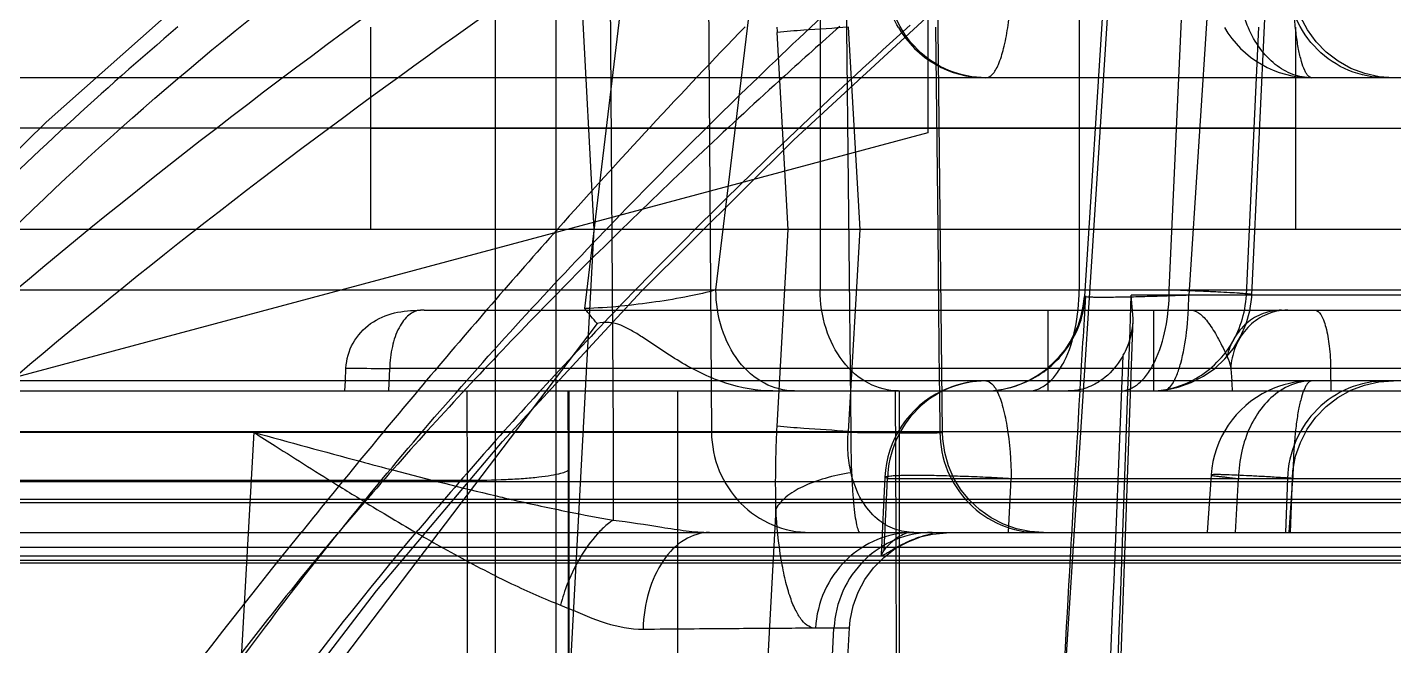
# Model space of a CAD drawing. Header units: millimetres. Extents: x 28656 to 29764, y -21384 to -20601.
# Drawn here: x 29182.76 to 29189.66, y -21152.41 to -21149.29 of the extents above; entities that cross this region are included whole.
import ezdxf

# ---------------------------------------------------------------- set-up
doc = ezdxf.new("R2010")
doc.units = ezdxf.units.MM
doc.header["$LTSCALE"] = 8
doc.layers.add('Cav-cor', color=30, linetype='Continuous')
doc.layers.add('dim', color=3, linetype='Continuous', lineweight=15)

# ---------------------------------------------------------------- blocks, each defined once
blk = doc.blocks.new('20160903.083224')
at = {"layer": 'Cav-cor', "color": 241}
for p, q in [((-36.8767, 17.6377), (-36.8767, 5.1547)), ((-39.0615, 9.9717), (-39.0615, 0.005)), ((-38.5064, 9.4878), (-38.4658, 3.6433)), ((-38.0094, 9.4931), (-37.9687, 3.6433)), ((-35.7854, 8.62), (-36.2348, 1.625)), ((-35.8098, 8.6242), (-36.0857, 4.3298)), ((-35.2924, 8.4684), (-35.558, 4.335)), ((-38.7555, 8.2467), (-38.563, 4.6677)), ((-38.7555, 8.2467), (-38.7555, 2.0755)), ((-36.1123, 7.4019), (-36.1123, 4.3617)), ((-38.6084, 4.2674), (-38.2589, 7.1797)), ((-37.9463, 4.3617), (-37.6195, 7.0853)), ((-36.8025, 3.6422), (-36.8396, 7.0972)), ((-37.4206, 7.0232), (-37.4206, 4.3617)), ((-37.3016, 6.9717), (-37.2654, 3.6433)), ((-35.6571, 4.3617), (-35.5732, 6.1977)), ((-35.2396, 4.3377), (-35.1518, 6.1977)), ((-40.6579, 5.8021), (-41.3294, 5.2088)), ((-39.69, 5.6877), (-39.69, 4.6677)), ((-37.5808, 4.6677), (-37.6371, 5.6615)), ((-37.2176, 4.6677), (-37.277, 5.6877)), ((-36.8374, 5.6877), (-36.8264, 4.6677)), ((-35.2521, 4.6677), (-35.204, 5.6877)), ((-35.0193, 5.6877), (-35.0193, 4.6677)), ((-0.0595, 5.4327), (-47.8822, 5.4327)), ((-35.0193, 5.1777), (-47.8648, 5.1777)), ((-39.69, 5.1777), (-30.9549, 5.1777)), ((-35.0193, 5.1777), (-30.3462, 5.1777)), ((-36.8767, 5.1547), (-42.9468, 3.5282)), ((-29.3981, 4.6677), (-57.0795, 4.6677)), ((-38.563, 4.6677), (-38.7015, 2.0928)), ((-37.5808, 4.6677), (-38.563, 4.6677)), ((-37.6371, 3.674), (-37.5808, 4.6677)), ((-37.2176, 4.6677), (-37.5808, 4.6677)), ((-37.277, 3.6477), (-37.2176, 4.6677)), ((-36.8264, 4.6677), (-36.822, 4.2597)), ((-35.2678, 4.335), (-35.2521, 4.6677)), ((-44.0975, 4.3617), (-18.8672, 4.3617)), ((-36.0857, 4.329), (-36.0804, 4.3315)), ((-35.8528, 4.2173), (-35.8486, 4.335)), ((-35.8387, 4.2168), (-35.8487, 4.335)), ((-33.4148, 4.335), (-35.8486, 4.335)), ((-35.2678, 4.335), (-35.2396, 4.3377)), ((-39.4195, 4.2597), (-20.0358, 4.2597)), ((-36.822, 4.2597), (-36.8182, 3.9027)), ((-36.2686, 3.8517), (-36.2686, 4.2597)), ((-35.8566, 4.1101), (-35.8528, 4.2173)), ((-35.7346, 3.8517), (-35.7346, 4.2597)), ((-38.546, 4.1923), (-42.2048, -0.6272)), ((-35.8594, 4.0309), (-35.8566, 4.1101)), ((-35.8639, 3.9028), (-35.8594, 4.0309)), ((-39.8175, 3.9027), (-39.8145, 3.967)), ((-39.5983, 3.8517), (-39.5937, 3.9644)), ((-19.7999, 3.9644), (-39.5937, 3.9644)), ((-35.3459, 3.9636), (-35.3404, 3.9027)), ((-34.8424, 3.9644), (-34.8413, 3.8517)), ((-0.0595, 3.9027), (-47.8822, 3.9027)), ((-39.8199, 3.8517), (-39.8175, 3.9027)), ((-36.8182, 3.9027), (-36.8177, 3.8517)), ((-35.8658, 3.8503), (-35.8639, 3.9028)), ((-43.2798, 3.8517), (-18.9161, 3.8517)), ((-38.6914, 3.4567), (-38.6917, 3.8517)), ((-38.6898, 3.8517), (-38.6884, -0.8139)), ((-38.1409, 3.8517), (-38.1409, -0.6272)), ((-37.0369, 3.1377), (-37.0389, 3.8517)), ((-37.0197, 0.5441), (-37.0197, 3.8517)), ((-36.8177, 3.8517), (-36.8176, 3.8444)), ((-36.8176, 3.8444), (-36.8154, 3.6433)), ((-36.1088, 3.8517), (-36.1083, 3.8613)), ((-35.8914, 3.1378), (-35.8658, 3.8503)), ((-43.546, 3.6477), (0.8934, 3.6477)), ((-41.8087, 3.6432), (-36.8154, 3.6433)), ((-40.2807, 3.6433), (-40.4854, -0.0279)), ((-38.4658, 3.6433), (-38.4658, 3.2)), ((-36.8025, 3.6422), (-36.8154, 3.6433)), ((-38.6906, -0.8142), (-38.6914, 3.4567)), ((-30.6322, 3.3927), (-48.3922, 3.3927)), ((-39.2014, 3.3992), (-42.9322, 3.3992)), ((-39.2006, -0.8714), (-39.2014, 3.3992)), ((-37.0929, 3.4166), (-37.1112, 3.0268)), ((-37.0972, 3.0491), (-37.0802, 3.4105)), ((-37.0802, 3.4105), (-37.0929, 3.4166)), ((-37.0802, 3.4105), (-3.5866, 3.4105)), ((-36.4682, 3.1377), (-36.4554, 3.4105)), ((-35.446, 3.4279), (-35.4662, 3.1377)), ((-35.323, 3.1377), (-35.3081, 3.4105)), ((-35.0604, 3.4105), (-35.0697, 3.1377)), ((-35.0518, 3.1377), (-35.0327, 3.4105)), ((-35.0446, 3.1377), (-35.035, 3.4105)), ((-31.5308, 3.304), (-47.9524, 3.304)), ((-42.0757, 3.2896), (-31.2825, 3.2896)), ((-37.6433, 3.2565), (-37.7835, 0.6476)), ((-42.2032, 3.1377), (6.3337, 3.1377)), ((-37.0296, 0.543), (-37.0369, 3.1377)), ((-36.8531, 3.1292), (-36.7635, 3.1377)), ((-36.2925, 3.1377), (-36.3613, 3.1424)), ((-48.0205, 3.0633), (-31.4627, 3.0633)), ((-37.0972, 3.0491), (-37.1112, 3.0259)), ((-47.9945, 2.998), (-31.4886, 2.998)), ((-42.1375, 3.0192), (-31.3444, 3.0192)), ((-42.1178, 2.9836), (-31.3246, 2.9836)), ((-38.7314, 2.7708), (-38.6911, 2.7545)), ((-37.4978, 0.0057), (-37.3501, 2.6544)), ((-37.3501, 2.6544), (-37.443, 2.6544)), ((-37.4203, 0.0057), (-37.2725, 2.6559)), ((-37.2725, 2.6561), (-37.3501, 2.6544))]:
    blk.add_line(p, q, dxfattribs=at)
for points in [[(-41.9179, -0.8554), (-41.5942, -0.1464), (-41.2001, 0.5977), (-40.7475, 1.344), (-40.2349, 2.0925), (-39.6607, 2.8434), (-39.0235, 3.5972), (-38.3215, 4.3548), (-37.5521, 5.12), (-36.7118, 5.8975), (-35.7948, 6.6876), (-34.9516, 7.3589)], [(-34.5254, 5.4327), (-34.5977, 5.4379), (-34.6702, 5.4538), (-34.7398, 5.48), (-34.8048, 5.5161), (-34.8639, 5.5613), (-34.9158, 5.6146), (-34.9593, 5.6749), (-34.9937, 5.7408), (-35.0181, 5.8111), (-35.032, 5.8841), (-35.035, 5.9249)], [(-41.3294, 5.2088), (-41.9436, 4.6055), (-42.5047, 3.9906)], [(-35.749, 3.8517), (-35.6797, 3.8565), (-35.6116, 3.8706), (-35.5461, 3.8938), (-35.4844, 3.9257), (-35.4276, 3.9658), (-35.3767, 4.0132), (-35.3328, 4.067), (-35.2966, 4.1264), (-35.2688, 4.1901), (-35.2499, 4.2569), (-35.2403, 4.3258), (-35.2396, 4.3377)], [(-35.9944, -0.0135), (-35.9372, 1.503), (-35.8831, 2.9781), (-35.8387, 4.2168)], [(-35.035, 3.4105), (-35.0323, 3.4485), (-35.0187, 3.5219), (-34.9946, 3.5925), (-34.9604, 3.6589), (-34.9169, 3.7195), (-34.8649, 3.7732), (-34.8057, 3.8187), (-34.7406, 3.8551), (-34.6708, 3.8815), (-34.598, 3.8975), (-34.5254, 3.9027)], [(-36.3613, 3.1424), (-36.4292, 3.1564), (-36.4946, 3.1795), (-36.5562, 3.2112), (-36.613, 3.251), (-36.6638, 3.2981), (-36.7078, 3.3517), (-36.7441, 3.4108), (-36.7721, 3.4742), (-36.7912, 3.5409), (-36.8011, 3.6095), (-36.8025, 3.6422)], [(-37.2725, 2.6561), (-37.2687, 2.6957), (-37.2538, 2.7674), (-37.2287, 2.8362), (-37.194, 2.9007), (-37.1505, 2.9596), (-37.0989, 3.0117), (-37.0405, 3.0558), (-36.9763, 3.0911), (-36.9077, 3.1168), (-36.8532, 3.1297)]]:
    blk.add_lwpolyline(points, dxfattribs=at)
for centre, radius, start, end in [((-29.2464, -7.7817), 17.6585, 130.28386, 135.12976), ((-13.0346, -18.2112), 34.4175, 136.01613, 138.33169), ((-16.8136, -16.6085), 30.0619, 132.09569, 134.92751), ((-33.1603, 5.9141), 4.484, 182.88434, 183.23029), ((-36.5835, 5.9427), 0.51, 210.08326, 269.99995), ((-34.9372, 5.9427), 0.51, 210.0498, 269.99981), ((-10.1204, -20.8155), 38.3258, 138.31961, 139.83203), ((-21.4234, -12.7184), 24.3154, 134.33614, 136.84476), ((-20.3074, -13.1162), 25.122, 134.9108, 137.33692), ((-36.5947, 4.3617), 0.51, 270, 356.32382), ((-36.5784, 4.3613), 0.4989, 356.26446, 356.57973), ((-39.4195, 2.7639), 1.4959, 89.99985, 90.72894), ((-35.0585, 3.9895), 0.2702, 90.01656, 96.48895), ((-1404.158, 58.926), 1369.3687, 357.5337988, 357.702474), ((-7.1279, -23.3422), 42.2423, 139.83139, 141.17292), ((-24.4092, -9.919), 20.2226, 136.84457, 139.77245), ((-22.4993, -11.1032), 22.146, 137.32361, 139.94431), ((-36.5835, 3.3935), 0.5092, 90.00047, 91.65786), ((-35.7604, 4.3322), 0.4805, 271.31178, 295.55039), ((-39.0295, 3.638), 3.6985, 3.3133, 4.1051), ((-36.5835, 3.3927), 0.51, 115.6504, 177.31414), ((-36.711, 3.7572), 0.2063, 28.75544, 30.21873), ((-35.7596, 4.3177), 0.466, 270.00074, 271.25369), ((-34.9372, 3.3927), 0.51, 115.63663, 176.04863), ((-18.0559, 84.1367), 83.5053, 254.564783, 254.947224), ((-37.1285, 10.9923), 7.9062, 258.60016, 260.26207), ((-36.7584, 2.6058), 0.5324, 103.41712, 109.75612), ((-36.7622, 2.6197), 0.5181, 100.10652, 103.35982), ((-37.7664, 2.5134), 0.9988, 158.40556, 165.06188)]:
    blk.add_arc(centre, radius, start, end, dxfattribs=at)
for start_param, end_param in [(1.689404, 1.713997), (1.714497, 1.832411)]:
    blk.add_ellipse((-35.2264, 6.5675), major_axis=(1.2375, 19.2803), ratio=0.036956, start_param=start_param, end_param=end_param, dxfattribs=at)
for points, knots in [([(-38.6615, 9.8203), (-39.8492, 9.2718), (-41.5894, 8.3502), (-43.7692, 6.8987), (-45.3213, 5.6932), (-46.7689, 4.3633), (-48.0847, 2.9018), (-49.2432, 1.3128), (-49.9039, 0.1801), (-50.205, -0.4009)], [0, 0, 0, 0, 0.24993, 0.374945, 0.499961, 0.624979, 0.749979, 0.874996, 1, 1, 1, 1]), ([(-42.1619, -0.6575), (-41.987, -0.2425), (-41.5949, 0.5658), (-40.9072, 1.7168), (-40.135, 2.7994), (-39.2975, 3.8188), (-38.4062, 4.7796), (-37.1692, 5.9937), (-36.1882, 6.8439), (-35.5155, 7.3834)], [0, 0, 0, 0, 0.128237, 0.25536, 0.381424, 0.506536, 0.630826, 0.754455, 1, 1, 1, 1]), ([(-42.6164, 3.3493), (-41.8384, 4.0893), (-40.1782, 5.4587), (-38.4104, 6.6775), (-37.5158, 7.2691)], [0, 0, 0, 0, 0.500283, 1, 1, 1, 1]), ([(-44.7409, 0.0918), (-44.5499, 0.4605), (-44.1584, 1.1921), (-43.5133, 2.2538), (-42.7917, 3.2575), (-41.7313, 4.4917), (-40.2403, 5.8439), (-38.9273, 6.7566), (-38.2589, 7.1797)], [0, 0, 0, 0, 0.127943, 0.255547, 0.382441, 0.508318, 0.756302, 1, 1, 1, 1]), ([(-41.8087, 3.6432), (-41.1069, 4.261), (-39.6338, 5.4164), (-38.0853, 6.4638), (-37.3016, 6.9717)], [0, 0, 0, 0, 0.500302, 1, 1, 1, 1]), ([(-36.5835, 5.4327), (-36.6468, 5.4327), (-36.7751, 5.4583), (-36.938, 5.5675), (-37.0491, 5.7306), (-37.078, 5.8602), (-37.0802, 5.9249)], [0, 0, 0, 0, 0.24709, 0.495865, 0.747046, 1, 1, 1, 1]), ([(-36.473, 5.6842), (-36.4702, 5.703), (-36.4602, 5.7829), (-36.456, 5.8634), (-36.4554, 5.9249)], [0, 0, 0, 0, 0.235596, 1, 1, 1, 1]), ([(-35.2575, 5.6851), (-35.2734, 5.7222), (-35.2976, 5.8013), (-35.3063, 5.8833), (-35.3081, 5.9249)], [0, 0, 0, 0, 0.49192, 1, 1, 1, 1]), ([(-34.5636, 5.4327), (-34.6269, 5.4327), (-34.7553, 5.4583), (-34.9182, 5.5675), (-35.0293, 5.7306), (-35.0582, 5.8602), (-35.0604, 5.9249)], [0, 0, 0, 0, 0.24709, 0.495865, 0.747046, 1, 1, 1, 1]), ([(-34.9372, 5.4327), (-34.944, 5.4327), (-34.955, 5.4402), (-34.9652, 5.4545), (-34.9779, 5.4786), (-34.9914, 5.5195), (-35.0052, 5.5799), (-35.0166, 5.6535), (-35.0286, 5.7698), (-35.0323, 5.8616), (-35.0327, 5.9249)], [0, 0, 0, 0, 0.039791, 0.068259, 0.103831, 0.197136, 0.318562, 0.464796, 0.631138, 1, 1, 1, 1]), ([(-37.3212, 5.692), (-37.4142, 5.6093), (-37.7854, 5.2763), (-38.1491, 4.935), (-38.4166, 4.6732)], [0, 0, 0, 0, 0.249556, 1, 1, 1, 1]), ([(-37.277, 5.6877), (-37.3523, 5.683), (-37.4724, 5.6748), (-37.5925, 5.6663), (-37.6371, 5.6615)], [0, 0, 0, 0, 0.627025, 1, 1, 1, 1]), ([(-36.5835, 5.4327), (-36.5711, 5.4327), (-36.5512, 5.4463), (-36.5332, 5.4723), (-36.5116, 5.5153), (-36.49, 5.5867), (-36.4782, 5.6492), (-36.473, 5.6842)], [0, 0, 0, 0, 0.129334, 0.221281, 0.335295, 0.629131, 1, 1, 1, 1]), ([(-34.9372, 5.4327), (-34.9694, 5.4327), (-35.0363, 5.4454), (-35.1275, 5.4976), (-35.2042, 5.5803), (-35.2418, 5.6483), (-35.2575, 5.6851)], [0, 0, 0, 0, 0.224237, 0.463455, 0.72086, 1, 1, 1, 1]), ([(-37.9463, 4.3617), (-37.991, 4.3491), (-38.0918, 4.3263), (-38.312, 4.2895), (-38.4885, 4.2717), (-38.6084, 4.2674)], [0, 0, 0, 0, 0.20791, 0.462378, 1, 1, 1, 1]), ([(-37.5494, 3.8517), (-37.6016, 3.8517), (-37.7119, 3.8812), (-37.8426, 3.999), (-37.927, 4.167), (-37.9463, 4.2959), (-37.9463, 4.3617)], [0, 0, 0, 0, 0.220662, 0.459539, 0.722026, 1, 1, 1, 1]), ([(-37.0237, 3.8517), (-37.0759, 3.8517), (-37.1862, 3.8812), (-37.3169, 3.999), (-37.4013, 4.167), (-37.4206, 4.2959), (-37.4206, 4.3617)], [0, 0, 0, 0, 0.220662, 0.459539, 0.722026, 1, 1, 1, 1]), ([(-36.3695, 3.8517), (-36.3525, 3.8517), (-36.3164, 3.8593), (-36.267, 3.8903), (-36.2228, 3.9389), (-36.1688, 4.0291), (-36.124, 4.1725), (-36.1123, 4.2963), (-36.1123, 4.3617)], [0, 0, 0, 0, 0.082664, 0.17399, 0.279013, 0.399518, 0.682309, 1, 1, 1, 1]), ([(-35.906, 3.8517), (-35.8895, 3.8517), (-35.8544, 3.8593), (-35.8067, 3.8904), (-35.7639, 3.9391), (-35.7116, 4.0294), (-35.6684, 4.1728), (-35.6571, 4.2964), (-35.6571, 4.3617)], [0, 0, 0, 0, 0.080771, 0.170693, 0.275011, 0.395474, 0.67973, 1, 1, 1, 1]), ([(-35.2396, 4.3377), (-35.2395, 4.3384), (-35.2431, 4.3389), (-35.2474, 4.34), (-35.2569, 4.341), (-35.2691, 4.3422), (-35.285, 4.3435), (-35.3128, 4.3455), (-35.3556, 4.3481), (-35.416, 4.3513), (-35.4877, 4.3547), (-35.5693, 4.3582), (-35.6269, 4.3606), (-35.6571, 4.3617)], [0, 0, 0, 0, 0.004763, 0.017771, 0.039202, 0.069014, 0.107115, 0.15331, 0.26909, 0.414421, 0.586816, 0.783363, 1, 1, 1, 1]), ([(-36.3796, 3.8976), (-36.297, 3.9351), (-36.1492, 4.057), (-36.0865, 4.2382), (-36.0806, 4.3288)], [0, 0, 0, 0, 0.499995, 1, 1, 1, 1]), ([(-35.558, 4.335), (-35.5945, 4.3336), (-35.6649, 4.3311), (-35.7658, 4.3279), (-35.8563, 4.3256), (-35.9338, 4.3243), (-35.9894, 4.3239), (-36.0258, 4.3242), (-36.0468, 4.3246), (-36.0629, 4.3253), (-36.0753, 4.3262), (-36.0812, 4.3271), (-36.0857, 4.3281), (-36.0857, 4.329)], [0, 0, 0, 0, 0.20733, 0.400282, 0.573031, 0.72107, 0.840502, 0.888422, 0.928019, 0.959082, 0.981413, 0.994907, 1, 1, 1, 1]), ([(-35.6907, 3.8517), (-35.6703, 3.8517), (-35.6399, 3.8848), (-35.6166, 3.9354), (-35.5883, 4.0226), (-35.566, 4.1571), (-35.5588, 4.2726), (-35.558, 4.335)], [0, 0, 0, 0, 0.117684, 0.21293, 0.333764, 0.639815, 1, 1, 1, 1]), ([(-35.5531, 3.8987), (-35.4726, 3.9372), (-35.3296, 4.0632), (-35.2724, 4.2443), (-35.2678, 4.335)], [0, 0, 0, 0, 0.495725, 1, 1, 1, 1]), ([(-39.8145, 3.967), (-39.8124, 4.0109), (-39.7872, 4.099), (-39.6953, 4.1994), (-39.5711, 4.2529), (-39.4825, 4.259), (-39.4386, 4.2596)], [0, 0, 0, 0, 0.250093, 0.499973, 0.749878, 1, 1, 1, 1]), ([(-39.4386, 4.2596), (-39.4597, 4.2585), (-39.4928, 4.2424), (-39.5254, 4.2068), (-39.5577, 4.155), (-39.585, 4.073), (-39.593, 4.0019), (-39.5937, 3.9644)], [0, 0, 0, 0, 0.177228, 0.283913, 0.404833, 0.685489, 1, 1, 1, 1]), ([(-35.8891, 4.0319), (-35.881, 4.046), (-35.8529, 4.1039), (-35.8404, 4.1688), (-35.8387, 4.2168)], [0, 0, 0, 0, 0.253013, 1, 1, 1, 1]), ([(-35.5473, 4.2597), (-35.5298, 4.2597), (-35.5025, 4.2443), (-35.4742, 4.2153), (-35.4423, 4.1738), (-35.4051, 4.1098), (-35.3781, 4.0545), (-35.3653, 4.0244)], [0, 0, 0, 0, 0.170753, 0.278074, 0.399943, 0.680067, 1, 1, 1, 1]), ([(-35.0899, 4.2597), (-35.1214, 4.2597), (-35.1855, 4.248), (-35.2697, 4.1974), (-35.3337, 4.1203), (-35.3581, 4.0572), (-35.3653, 4.0244)], [0, 0, 0, 0, 0.242381, 0.488809, 0.741527, 1, 1, 1, 1]), ([(-35.089, 4.258), (-35.1232, 4.2541), (-35.1911, 4.233), (-35.2746, 4.1658), (-35.3305, 4.0725), (-35.3449, 4.0005), (-35.3461, 3.9644)], [0, 0, 0, 0, 0.24353, 0.4908, 0.743553, 1, 1, 1, 1]), ([(-34.922, 4.2597), (-34.9096, 4.2597), (-34.8912, 4.2393), (-34.8771, 4.2083), (-34.86, 4.155), (-34.8468, 4.0729), (-34.8427, 4.0024), (-34.8424, 3.9644)], [0, 0, 0, 0, 0.117474, 0.213032, 0.334094, 0.640639, 1, 1, 1, 1]), ([(-37.6587, 3.8517), (-37.7389, 3.8517), (-37.9005, 3.8813), (-38.083, 3.9698), (-38.2196, 4.0567), (-38.3032, 4.1143), (-38.372, 4.1573), (-38.426, 4.1854), (-38.4854, 4.2012), (-38.5265, 4.1974), (-38.546, 4.1923)], [0, 0, 0, 0, 0.248442, 0.498392, 0.62399, 0.749711, 0.812466, 0.875268, 0.937587, 1, 1, 1, 1]), ([(-35.8891, 4.0319), (-35.897, 4.0182), (-35.9283, 3.969), (-35.9703, 3.9262), (-36.0055, 3.9024)], [0, 0, 0, 0, 0.271434, 1, 1, 1, 1]), ([(-35.3653, 4.0244), (-35.3633, 4.0208), (-35.3534, 4.0018), (-35.3473, 3.9807), (-35.3459, 3.9636)], [0, 0, 0, 0, 0.19382, 1, 1, 1, 1]), ([(-39.8145, 3.967), (-39.8029, 3.9671), (-39.7293, 3.9668), (-39.6557, 3.9655), (-39.5937, 3.9644)], [0, 0, 0, 0, 0.158119, 1, 1, 1, 1]), ([(-36.5835, 3.9027), (-36.6468, 3.9027), (-36.7751, 3.8771), (-36.938, 3.768), (-37.0491, 3.6048), (-37.078, 3.4753), (-37.0802, 3.4105)], [0, 0, 0, 0, 0.24709, 0.495865, 0.747046, 1, 1, 1, 1]), ([(-36.5835, 3.9027), (-36.5804, 3.9027), (-36.566, 3.9005), (-36.5543, 3.8902), (-36.547, 3.8816)], [0, 0, 0, 0, 0.216799, 1, 1, 1, 1]), ([(-36.547, 3.8816), (-36.5458, 3.8802), (-36.5405, 3.8736), (-36.536, 3.8666), (-36.5327, 3.861)], [0, 0, 0, 0, 0.230895, 1, 1, 1, 1]), ([(-36.0055, 3.9024), (-36.0293, 3.8863), (-36.0816, 3.8605), (-36.1394, 3.8517), (-36.1681, 3.8517)], [0, 0, 0, 0, 0.500579, 1, 1, 1, 1]), ([(-34.9372, 3.9027), (-34.9506, 3.9027), (-35.0069, 3.8981), (-35.0615, 3.8763), (-35.0975, 3.8528)], [0, 0, 0, 0, 0.237941, 1, 1, 1, 1]), ([(-34.5636, 3.9027), (-34.6269, 3.9027), (-34.7553, 3.8771), (-34.9182, 3.768), (-35.0293, 3.6048), (-35.0582, 3.4753), (-35.0604, 3.4105)], [0, 0, 0, 0, 0.24709, 0.495865, 0.747046, 1, 1, 1, 1]), ([(-34.9372, 3.9027), (-34.944, 3.9027), (-34.955, 3.8952), (-34.9652, 3.8809), (-34.9779, 3.8569), (-34.9914, 3.816), (-35.0052, 3.7556), (-35.0166, 3.6819), (-35.0286, 3.5656), (-35.0323, 3.4738), (-35.0327, 3.4105)], [0, 0, 0, 0, 0.039791, 0.068259, 0.103831, 0.197136, 0.318562, 0.464796, 0.631138, 1, 1, 1, 1]), ([(-39.2014, 3.3992), (-39.2015, 3.4295), (-39.2015, 3.4884), (-39.2016, 3.5734), (-39.2018, 3.6508), (-39.202, 3.7093), (-39.2021, 3.7503), (-39.2023, 3.7762), (-39.2024, 3.7984), (-39.2025, 3.8169), (-39.2027, 3.8314), (-39.2028, 3.8411), (-39.203, 3.8465), (-39.2029, 3.8494), (-39.2032, 3.8506), (-39.203, 3.8517), (-39.2032, 3.8517)], [0, 0, 0, 0, 0.200788, 0.390748, 0.56359, 0.713567, 0.778392, 0.835703, 0.885027, 0.925949, 0.958137, 0.981319, 0.989472, 0.995308, 0.998817, 1, 1, 1, 1]), ([(-36.5301, 3.8565), (-36.5171, 3.8327), (-36.4959, 3.7728), (-36.4645, 3.6244), (-36.4562, 3.4992), (-36.4554, 3.4105)], [0, 0, 0, 0, 0.178485, 0.415048, 1, 1, 1, 1]), ([(-35.0975, 3.8528), (-35.163, 3.81), (-35.2417, 3.7063), (-35.2959, 3.5466), (-35.3061, 3.4564), (-35.3081, 3.4105)], [0, 0, 0, 0, 0.464986, 0.727308, 1, 1, 1, 1]), ([(-37.6433, 3.2565), (-37.6439, 3.2905), (-37.6459, 3.4297), (-37.643, 3.569), (-37.6371, 3.674)], [0, 0, 0, 0, 0.244633, 1, 1, 1, 1]), ([(-37.277, 3.6477), (-37.3523, 3.6524), (-37.4724, 3.6606), (-37.5925, 3.6691), (-37.6371, 3.674)], [0, 0, 0, 0, 0.627015, 1, 1, 1, 1]), ([(-40.2807, 3.6433), (-40.2444, 3.6202), (-40.0995, 3.5282), (-39.9543, 3.4366), (-39.845, 3.3688)], [0, 0, 0, 0, 0.250638, 1, 1, 1, 1]), ([(-37.9687, 3.6433), (-37.9906, 3.6426), (-38.0503, 3.6422), (-38.216, 3.6418), (-38.3599, 3.6425), (-38.4658, 3.6433)], [0, 0, 0, 0, 0.131782, 0.360802, 1, 1, 1, 1]), ([(-37.9687, 3.6433), (-37.9682, 3.5774), (-37.9417, 3.4449), (-37.8313, 3.277), (-37.6667, 3.1642), (-37.536, 3.1377), (-37.4717, 3.1377)], [0, 0, 0, 0, 0.252958, 0.50418, 0.752957, 1, 1, 1, 1]), ([(-37.2637, 3.4388), (-37.2712, 3.4719), (-37.2825, 3.5413), (-37.2811, 3.6119), (-37.277, 3.6477)], [0, 0, 0, 0, 0.485101, 1, 1, 1, 1]), ([(-37.2654, 3.6433), (-37.2653, 3.5787), (-37.2637, 3.4848), (-37.2579, 3.3657), (-37.2522, 3.2898), (-37.2457, 3.2284), (-37.2376, 3.1807), (-37.2311, 3.1541), (-37.2227, 3.1377), (-37.2183, 3.1377)], [0, 0, 0, 0, 0.378615, 0.549617, 0.699503, 0.822838, 0.915365, 0.973964, 1, 1, 1, 1]), ([(-37.2654, 3.6433), (-37.2345, 3.643), (-37.1745, 3.6424), (-37.0877, 3.6417), (-37.0086, 3.6412), (-36.9487, 3.641), (-36.9066, 3.641), (-36.8801, 3.641), (-36.8572, 3.641), (-36.8382, 3.6411), (-36.8234, 3.6413), (-36.8134, 3.6415), (-36.8078, 3.6418), (-36.8049, 3.6418), (-36.8036, 3.6421), (-36.8025, 3.6421), (-36.8025, 3.6422)], [0, 0, 0, 0, 0.199758, 0.389295, 0.562149, 0.712405, 0.777418, 0.834931, 0.884446, 0.925547, 0.957877, 0.981171, 0.989363, 0.995231, 0.998769, 1, 1, 1, 1]), ([(-36.8154, 3.6433), (-36.8149, 3.5774), (-36.7884, 3.4449), (-36.678, 3.277), (-36.5133, 3.1642), (-36.3827, 3.1377), (-36.3184, 3.1377)], [0, 0, 0, 0, 0.252958, 0.50418, 0.752958, 1, 1, 1, 1]), ([(-39.7429, 3.4967), (-39.686, 3.4815), (-39.4595, 3.4213), (-39.2322, 3.3637), (-39.0614, 3.3234)], [0, 0, 0, 0, 0.251236, 1, 1, 1, 1]), ([(-38.6914, 3.4567), (-38.6915, 3.4517), (-38.707, 3.4411), (-38.7353, 3.433), (-38.7831, 3.4231), (-38.8455, 3.4152), (-38.9219, 3.4082), (-39.0419, 3.4012), (-39.1364, 3.3992), (-39.2014, 3.3992)], [0, 0, 0, 0, 0.028862, 0.088641, 0.1816, 0.304856, 0.454231, 0.624325, 1, 1, 1, 1]), ([(-37.2637, 3.4388), (-37.3081, 3.4322), (-37.3915, 3.4148), (-37.5033, 3.3746), (-37.5894, 3.3241), (-37.6313, 3.2795), (-37.6432, 3.2565)], [0, 0, 0, 0, 0.311122, 0.58914, 0.819959, 1, 1, 1, 1]), ([(-36.9466, 3.1377), (-36.979, 3.1377), (-37.0466, 3.1493), (-37.1409, 3.2052), (-37.221, 3.304), (-37.2527, 3.3902), (-37.2637, 3.4388)], [0, 0, 0, 0, 0.206113, 0.426313, 0.68308, 1, 1, 1, 1]), ([(-37.0928, 3.4166), (-37.0927, 3.418), (-37.0869, 3.4203), (-37.0778, 3.4219), (-37.0607, 3.4238), (-37.0384, 3.4252), (-37.0099, 3.4262), (-36.9613, 3.4271), (-36.8892, 3.4269), (-36.7918, 3.4251), (-36.6836, 3.4217), (-36.5702, 3.4169), (-36.4935, 3.4128), (-36.4554, 3.4105)], [0, 0, 0, 0, 0.006746, 0.022774, 0.048704, 0.084232, 0.128949, 0.182382, 0.31235, 0.467367, 0.639686, 0.820673, 1, 1, 1, 1]), ([(-35.0327, 3.4105), (-35.0608, 3.4123), (-35.1152, 3.4158), (-35.1935, 3.4203), (-35.2642, 3.4241), (-35.3251, 3.427), (-35.369, 3.4286), (-35.3979, 3.4294), (-35.4146, 3.4297), (-35.4274, 3.4296), (-35.4374, 3.4295), (-35.4422, 3.4288), (-35.4459, 3.4286), (-35.446, 3.4279)], [0, 0, 0, 0, 0.203857, 0.39547, 0.568148, 0.716913, 0.837465, 0.886078, 0.926404, 0.958076, 0.980895, 0.994806, 1, 1, 1, 1]), ([(-35.446, 3.4279), (-35.446, 3.427), (-35.4415, 3.4263), (-35.4362, 3.4247), (-35.4243, 3.4231), (-35.4091, 3.421), (-35.3893, 3.4187), (-35.3552, 3.415), (-35.3277, 3.4123), (-35.3081, 3.4105)], [0, 0, 0, 0, 0.017989, 0.067404, 0.148581, 0.261078, 0.404251, 0.576503, 1, 1, 1, 1]), ([(-39.845, 3.3688), (-39.8127, 3.3489), (-39.6847, 3.2699), (-39.5557, 3.1924), (-39.4584, 3.136)], [0, 0, 0, 0, 0.252141, 1, 1, 1, 1]), ([(-39.0614, 3.3234), (-39.0305, 3.3161), (-38.9074, 3.2875), (-38.7839, 3.2607), (-38.6912, 3.242)], [0, 0, 0, 0, 0.251342, 1, 1, 1, 1]), ([(-37.443, 2.6544), (-37.455, 2.6544), (-37.4818, 2.6627), (-37.5154, 2.6951), (-37.5459, 2.7451), (-37.5735, 2.8135), (-37.5978, 2.9002), (-37.6269, 3.0491), (-37.6384, 3.1705), (-37.6433, 3.2565)], [0, 0, 0, 0, 0.053991, 0.1201, 0.206388, 0.31642, 0.451585, 0.611775, 1, 1, 1, 1]), ([(-38.4658, 3.2), (-38.4714, 3.1962), (-38.4949, 3.1793), (-38.5164, 3.1599), (-38.5319, 3.1441)], [0, 0, 0, 0, 0.235771, 1, 1, 1, 1]), ([(-38.4658, 3.2), (-38.3832, 3.1903), (-38.2604, 3.1707), (-38.0987, 3.1449), (-38.0181, 3.1377), (-37.9785, 3.1377)], [0, 0, 0, 0, 0.507668, 0.758621, 1, 1, 1, 1]), ([(-39.8488, 3.1412), (-40.1117, 2.83), (-40.6168, 2.1904), (-41.2943, 1.174), (-41.8684, 0.0991), (-42.1671, -0.6559), (-42.292, -1.0401)], [0, 0, 0, 0, 0.250869, 0.501423, 0.751215, 1, 1, 1, 1]), ([(-41.9751, -0.8747), (-41.6665, -0.1425), (-40.9135, 1.2654), (-39.9604, 2.5411), (-39.4503, 3.1485)], [0, 0, 0, 0, 0.500448, 1, 1, 1, 1]), ([(-39.4584, 3.136), (-39.4252, 3.1167), (-39.2943, 3.0418), (-39.1616, 2.9699), (-39.061, 2.9195)], [0, 0, 0, 0, 0.254229, 1, 1, 1, 1]), ([(-38.5319, 3.1441), (-38.5663, 3.1091), (-38.629, 3.0253), (-38.675, 2.9317), (-38.695, 2.881)], [0, 0, 0, 0, 0.473636, 1, 1, 1, 1]), ([(-37.9786, 3.1377), (-38.0221, 3.1377), (-38.1166, 3.1075), (-38.2237, 2.9942), (-38.2944, 2.8352), (-38.3127, 2.7133), (-38.3145, 2.6498)], [0, 0, 0, 0, 0.202276, 0.434687, 0.704754, 1, 1, 1, 1]), ([(-36.9466, 3.1377), (-37.0092, 3.1377), (-37.1361, 3.1127), (-37.2977, 3.0059), (-37.4093, 2.8459), (-37.4397, 2.7184), (-37.443, 2.6544)], [0, 0, 0, 0, 0.247123, 0.495898, 0.747051, 1, 1, 1, 1]), ([(-36.8537, 3.1377), (-36.9163, 3.1377), (-37.0432, 3.1127), (-37.2048, 3.0059), (-37.3163, 2.8459), (-37.3468, 2.7184), (-37.3501, 2.6544)], [0, 0, 0, 0, 0.247123, 0.495898, 0.747051, 1, 1, 1, 1]), ([(-37.1112, 3.0259), (-37.1113, 3.0251), (-37.1109, 3.0233), (-37.1079, 3.0224), (-37.1041, 3.0233), (-37.0989, 3.0252), (-37.0924, 3.0285), (-37.0807, 3.035), (-37.0631, 3.0457), (-37.0384, 3.0604), (-36.9972, 3.0829), (-36.9629, 3.0981), (-36.9384, 3.1069)], [0, 0, 0, 0, 0.01226, 0.024324, 0.04335, 0.071484, 0.109245, 0.156537, 0.27686, 0.426041, 0.598611, 1, 1, 1, 1]), ([(-36.9554, 3.1377), (-36.9804, 3.1377), (-37.0361, 3.1137), (-37.0762, 3.0732), (-37.0972, 3.0491)], [0, 0, 0, 0, 0.438731, 1, 1, 1, 1]), ([(-39.061, 2.9195), (-39.0334, 2.9056), (-38.9252, 2.8525), (-38.8149, 2.8034), (-38.7314, 2.7708)], [0, 0, 0, 0, 0.256044, 1, 1, 1, 1]), ([(-38.6911, 2.7545), (-38.6285, 2.7282), (-38.5089, 2.6747), (-38.3776, 2.6493), (-38.3145, 2.6498)], [0, 0, 0, 0, 0.518245, 1, 1, 1, 1]), ([(-38.3145, 2.6498), (-38.237, 2.6504), (-38.0903, 2.6516), (-37.8837, 2.6531), (-37.7285, 2.6542), (-37.6187, 2.655), (-37.5477, 2.6554), (-37.4846, 2.6558), (-37.4295, 2.6561), (-37.3827, 2.6563), (-37.3442, 2.6564), (-37.3173, 2.6565), (-37.3002, 2.6564), (-37.2904, 2.6565), (-37.2831, 2.6563), (-37.2772, 2.6566), (-37.2748, 2.6559), (-37.2725, 2.6565), (-37.2725, 2.6561)], [0, 0, 0, 0, 0.223286, 0.422332, 0.594666, 0.670213, 0.738397, 0.799024, 0.851908, 0.896905, 0.933893, 0.962762, 0.974128, 0.983438, 0.990683, 0.995859, 0.998964, 1, 1, 1, 1])]:
    blk.add_open_spline(points, degree=3, knots=knots, dxfattribs=at)
for points in [[(-37.0248, 5.6871), (-37.0651, 5.7567), (-37.0891, 5.8384), (-37.0929, 5.9188)], [(-38.546, 4.1923), (-38.5673, 4.2168), (-38.5881, 4.242), (-38.6084, 4.2674)], [(-36.5982, 3.9025), (-36.6688, 3.9005), (-36.7405, 3.8831), (-36.8042, 3.8525)], [(-36.5916, 3.8517), (-36.5193, 3.8517), (-36.4454, 3.8677), (-36.3796, 3.8976)], [(-34.9372, 3.9027), (-35.0126, 3.9027), (-35.0898, 3.8851), (-35.1579, 3.8525)], [(-41.8153, 0.7934), (-41.2409, 1.5951), (-40.6499, 2.3806), (-40.0364, 3.1426)], [(-36.0084, -0.0129), (-35.9684, 1.0373), (-35.9293, 2.0875), (-35.8914, 3.1378)]]:
    blk.add_open_spline(points, degree=3, dxfattribs=at)

msp = doc.modelspace()

# ---------------------------------------------------------------- block references
at = {"layer": 'dim'}
msp.add_blockref('20160903.083224', (29224.1868, -21154.9766), dxfattribs=at)

doc.saveas('drawing.dxf')
